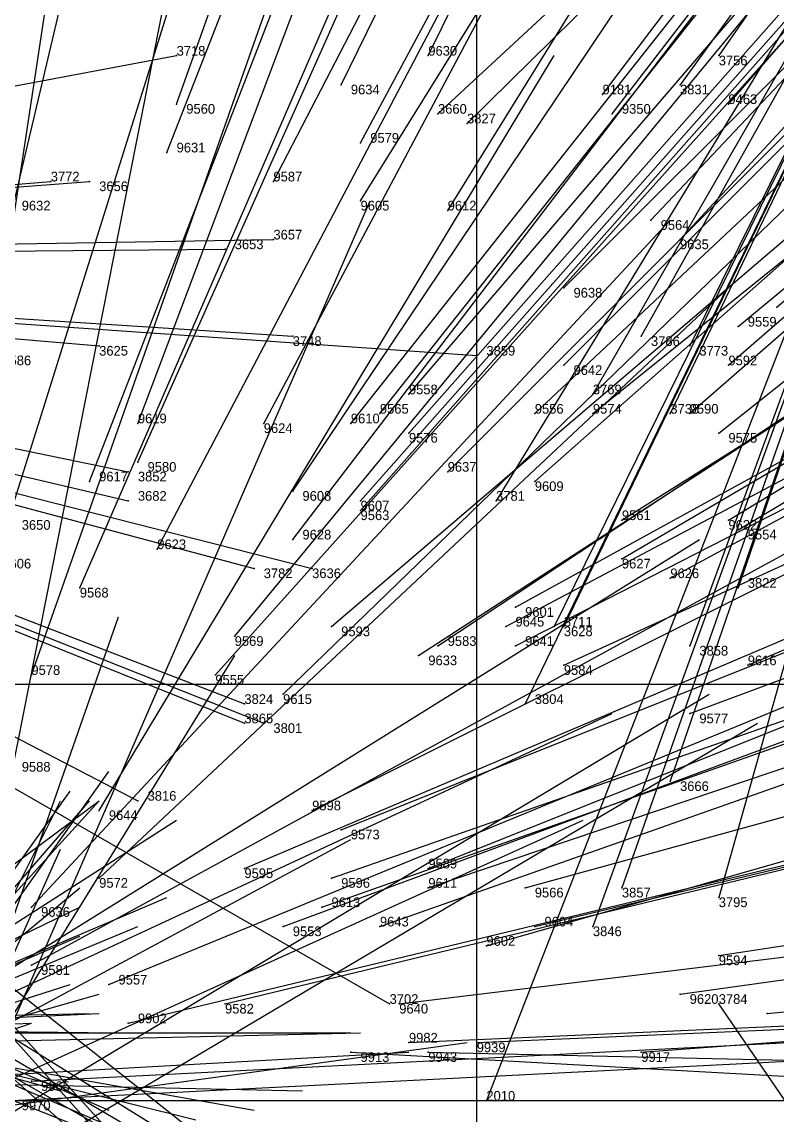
# Model space of a CAD drawing. Extents: x -0.5 to 0.59, y -0.5 to 0.59.
# Drawn here: x 0.014 to 0.092, y -0.0055 to 0.1075 of the extents above; entities that cross this region are included whole.
import ezdxf

# ---------------------------------------------------------------- set-up
doc = ezdxf.new("R2010")
doc.units = 0
for name, color, linetype in [('Clients', 3, 'CONTINUOUS'), ('Facilities', 3, 'CONTINUOUS'), ('Facilities_lines', 3, 'CONTINUOUS'), ('Min_max_boxes', 1, 'CONTINUOUS'), ('Normals', 1, 'CONTINUOUS'), ('Source_points', 5, 'CONTINUOUS'), ('Text', 3, 'CONTINUOUS')]:
    doc.layers.add(name, color=color, linetype=linetype)

msp = doc.modelspace()

# ---------------------------------------------------------------- linework, layer by layer
at = {"layer": 'Clients', "color": 5}
for p in [(0.03, 0.104, -1.25), (0.086, 0.104, -1.25), (0.082, 0.101, -1.25), (0.057, 0.098, -1.25), (0.06, 0.097, -1.25), (0.017, 0.091, -1.25), (0.021, 0.091, -1.25), (0.04, 0.085, -1.25), (0.035, 0.084, -1.25), (0.042, 0.075, -1.25), (0.078, 0.075, -1.25), (0.022, 0.074, -1.25), (0.083, 0.074, -1.25), (0.061, 0.073, -1.25), (0.073, 0.069, -1.25), (0.081, 0.067, -1.25), (0.025, 0.061, -1.25), (0.025, 0.058, -1.25), (0.063, 0.058, -1.25), (0.038, 0.051, -1.25), (0.044, 0.051, -1.25), (0.088, 0.049, -1.25), (0.069, 0.045, -1.25), (0.07, 0.045, -1.25), (0.083, 0.043, -1.25), (0.037, 0.037, -1.25), (0.066, 0.037, -1.25), (0.037, 0.035, -1.25), (0.039, 0.035, -1.25), (0.081, 0.029, -1.25), (0.026, 0.027, -1.25), (0.076, 0.018, -1.25), (0.086, 0.017, -1.25), (0.073, 0.014, -1.25), (0.052, 0.006, -1.25), (0.086, 0.006, -1.25), (0.062, -0.004, -1.25)]:
    msp.add_point(p, dxfattribs=at)
at = {"layer": 'Facilities', "color": 3}
for p in [(0.056, 0.104, -0.296), (0.047, 0.101, -0.278), (0.074, 0.1, -0.311), (0.03, 0.099, -0.259), (0.087, 0.099, -0.33), (0.075, 0.098, -0.309), (0.049, 0.095, -0.268), (0.029, 0.094, -0.246), (0.04, 0.091, -0.249), (0.049, 0.089, -0.253), (0.058, 0.088, -0.264), (0.079, 0.087, -0.294), (0.082, 0.085, -0.294), (0.07, 0.08, -0.265), (0.092, 0.078, -0.302), (0.088, 0.076, -0.291), (0.07, 0.072, -0.251), (0.087, 0.072, -0.282), (0.054, 0.069, -0.22), (0.051, 0.067, -0.21), (0.067, 0.067, -0.237), (0.073, 0.067, -0.248), (0.083, 0.067, -0.266), (0.026, 0.066, -0.177), (0.039, 0.066, -0.19), (0.048, 0.066, -0.204), (0.054, 0.065, -0.211), (0.086, 0.065, -0.27), (0.026, 0.062, -0.168), (0.021, 0.06, -0.16), (0.058, 0.061, -0.21), (0.067, 0.06, -0.224), (0.042, 0.059, -0.181), (0.049, 0.058, -0.189), (0.049, 0.057, -0.186), (0.076, 0.056, -0.236), (0.087, 0.056, -0.258), (0.088, 0.055, -0.26), (0.042, 0.054, -0.172), (0.028, 0.053, -0.15), (0.076, 0.052, -0.23), (0.081, 0.05, -0.238), (0.02, 0.049, -0.132), (0.065, 0.047, -0.2), (0.046, 0.045, -0.161), (0.064, 0.045, -0.196), (0.036, 0.044, -0.141), (0.057, 0.043, -0.179), (0.065, 0.043, -0.196), (0.055, 0.042, -0.173), (0.07, 0.041, -0.202), (0.089, 0.041, -0.245), (0.015, 0.04, -0.107), (0.034, 0.04, -0.13), (0.041, 0.038, -0.139), (0.083, 0.036, -0.226), (0.022, 0.026, -0.085), (0.044, 0.026, -0.127), (0.047, 0.024, -0.132), (0.037, 0.02, -0.105), (0.056, 0.02, -0.148), (0.022, 0.019, -0.072), (0.046, 0.019, -0.125), (0.056, 0.018, -0.146), (0.066, 0.018, -0.171), (0.015, 0.016, -0.056), (0.045, 0.016, -0.12), (0.041, 0.014, -0.109), (0.051, 0.014, -0.131), (0.067, 0.014, -0.172), (0.062, 0.012, -0.158), (0.086, 0.011, -0.217), (0.015, 0.01, -0.046), (0.023, 0.008, -0.061), (0.082, 0.007, -0.206), (0.035, 0.006, -0.088), (0.053, 0.006, -0.133), (0.091, 0.005, -0.228), (0.025, 0.004, -0.064), (0.054, 0.002, -0.134), (0.061, 0.002, -0.152), (0.048, 0.001, -0.121), (0.056, 0.001, -0.139), (0.078, 0.001, -0.194), (0.015, -0.002, -0.038)]:
    msp.add_point(p, dxfattribs=at)
at = {"layer": 'Facilities_lines', "color": 3}
for p, q in [((0.127, 0.163, -1.25), (0.057, 0.098, -1.25)), ((0.127, 0.163, -1.25), (0.06, 0.097, -1.25)), ((0.127, 0.163, -1.25), (0.062, -0.004, -1.25)), ((0.127, 0.163, -1.25), (0.063, 0.058, -1.25)), ((0.127, 0.163, -1.25), (0.066, 0.037, -1.25)), ((0.127, 0.163, -1.25), (0.069, 0.045, -1.25)), ((0.127, 0.163, -1.25), (0.07, 0.045, -1.25)), ((0.127, 0.163, -1.25), (0.073, 0.069, -1.25)), ((0.127, 0.163, -1.25), (0.073, 0.014, -1.25)), ((0.127, 0.163, -1.25), (0.076, 0.018, -1.25)), ((0.127, 0.163, -1.25), (0.078, 0.075, -1.25)), ((0.127, 0.163, -1.25), (0.081, 0.029, -1.25)), ((0.127, 0.163, -1.25), (0.081, 0.067, -1.25)), ((0.127, 0.163, -1.25), (0.082, 0.101, -1.25)), ((0.127, 0.163, -1.25), (0.083, 0.074, -1.25)), ((0.127, 0.163, -1.25), (0.083, 0.043, -1.25)), ((0.127, 0.163, -1.25), (0.086, 0.104, -1.25)), ((0.127, 0.163, -1.25), (0.086, 0.017, -1.25)), ((0.127, 0.163, -1.25), (0.088, 0.049, -1.25)), ((-0.082, 0.083, -1.25), (0.03, 0.104, -1.25)), ((-0.082, 0.083, -1.25), (0.021, 0.091, -1.25)), ((-0.082, 0.083, -1.25), (0.017, 0.091, -1.25)), ((-0.082, 0.083, -1.25), (0.04, 0.085, -1.25)), ((-0.082, 0.083, -1.25), (0.035, 0.084, -1.25)), ((-0.082, 0.083, -1.25), (0.053, -0.024, -1.25)), ((-0.082, 0.083, -1.25), (0.037, -0.023, -1.25)), ((-0.082, 0.083, -1.25), (0.022, 0.074, -1.25)), ((-0.082, 0.083, -1.25), (0.044, 0.051, -1.25)), ((-0.082, 0.083, -1.25), (0.025, 0.058, -1.25)), ((-0.082, 0.083, -1.25), (0.052, 0.006, -1.25)), ((-0.082, 0.083, -1.25), (0.042, 0.075, -1.25)), ((-0.082, 0.083, -1.25), (0.038, 0.051, -1.25)), ((-0.082, 0.083, -1.25), (0.039, 0.035, -1.25)), ((-0.082, 0.083, -1.25), (0.026, 0.027, -1.25)), ((-0.082, 0.083, -1.25), (0.037, 0.037, -1.25)), ((-0.082, 0.083, -1.25), (0.025, 0.061, -1.25)), ((-0.082, 0.083, -1.25), (0.061, 0.073, -1.25)), ((-0.082, 0.083, -1.25), (0.037, 0.035, -1.25)), ((0.164, -0.108, -1.25), (0.086, 0.006, -1.25))]:
    msp.add_line(p, q, dxfattribs=at)
at = {"layer": 'Min_max_boxes', "color": 1}
for p, q in [((0.061, -0.119, -1.25), (0.061, 0.278, -1.25)), ((0.061, -0.119, -1.25), (0.061, 0.278, -1.25)), ((0.31, 0.039, -1.25), (-0.029, 0.039, -1.25)), ((0.31, 0.039, -1.25), (-0.029, 0.039, -1.25)), ((-0.02, -0.004, -1.25), (0.258, -0.004, -1.25)), ((-0.02, -0.004, -1.25), (0.258, -0.004, -1.25))]:
    msp.add_line(p, q, dxfattribs=at)
at = {"layer": 'Normals', "color": 1}
for p, q in [((0.03, 0.099, -0.259), (0.061, 0.186, -0.219)), ((0.056, 0.104, -0.296), (0.096, 0.186, -0.256)), ((0.047, 0.101, -0.278), (0.087, 0.183, -0.238)), ((0.029, 0.094, -0.246), (0.063, 0.181, -0.21)), ((0.013, 0.088, -0.223), (0.034, 0.177, -0.182)), ((0.049, 0.095, -0.268), (0.093, 0.177, -0.231)), ((0.04, 0.091, -0.249), (0.083, 0.174, -0.212)), ((0.074, 0.1, -0.311), (0.13, 0.174, -0.274)), ((0.075, 0.098, -0.309), (0.132, 0.172, -0.273)), ((0.087, 0.099, -0.33), (0.148, 0.169, -0.292)), ((0.049, 0.089, -0.253), (0.098, 0.168, -0.217)), ((0.058, 0.088, -0.264), (0.107, 0.167, -0.226)), ((0.011, 0.073, -0.184), (0.025, 0.165, -0.148)), ((0.079, 0.087, -0.294), (0.143, 0.155, -0.258)), ((0.082, 0.085, -0.294), (0.145, 0.153, -0.258)), ((0.026, 0.066, -0.177), (0.058, 0.151, -0.136)), ((0.039, 0.066, -0.19), (0.082, 0.147, -0.151)), ((0.07, 0.08, -0.265), (0.136, 0.146, -0.229)), ((0.021, 0.06, -0.16), (0.054, 0.145, -0.118)), ((0.026, 0.062, -0.168), (0.063, 0.145, -0.126)), ((0.051, 0.067, -0.21), (0.108, 0.139, -0.171)), ((0.054, 0.069, -0.22), (0.114, 0.139, -0.181)), ((0.092, 0.078, -0.302), (0.162, 0.139, -0.265)), ((0.048, 0.066, -0.204), (0.105, 0.138, -0.165)), ((0.07, 0.072, -0.251), (0.136, 0.138, -0.215)), ((0.011, 0.051, -0.131), (0.038, 0.137, -0.087)), ((0.042, 0.059, -0.181), (0.093, 0.135, -0.142)), ((0.088, 0.076, -0.291), (0.159, 0.135, -0.253)), ((0.054, 0.065, -0.211), (0.115, 0.134, -0.172)), ((0.087, 0.072, -0.282), (0.157, 0.133, -0.245)), ((0.02, 0.049, -0.132), (0.056, 0.132, -0.089)), ((0.028, 0.053, -0.15), (0.069, 0.131, -0.103)), ((0.067, 0.067, -0.237), (0.134, 0.13, -0.199)), ((0.083, 0.067, -0.266), (0.154, 0.129, -0.232)), ((0.015, 0.04, -0.107), (0.046, 0.128, -0.071)), ((0.049, 0.058, -0.189), (0.11, 0.127, -0.151)), ((0.042, 0.054, -0.172), (0.097, 0.126, -0.129)), ((0.049, 0.057, -0.186), (0.11, 0.126, -0.149)), ((0.058, 0.061, -0.21), (0.123, 0.126, -0.171)), ((0.073, 0.067, -0.248), (0.146, 0.126, -0.212)), ((0.086, 0.065, -0.27), (0.159, 0.123, -0.233)), ((0.013, 0.03, -0.083), (0.031, 0.121, -0.043)), ((0.067, 0.06, -0.224), (0.136, 0.121, -0.186)), ((0.036, 0.044, -0.141), (0.092, 0.112, -0.095)), ((0.034, 0.04, -0.13), (0.094, 0.107, -0.087)), ((0.022, 0.026, -0.085), (0.069, 0.104, -0.044)), ((0.03, 0.104, -1.25), (0.03, 0.104, -1.15)), ((0.046, 0.045, -0.161), (0.115, 0.104, -0.119)), ((0.076, 0.056, -0.236), (0.154, 0.105, -0.198)), ((0.086, 0.104, -1.25), (0.086, 0.104, -1.15)), ((0.087, 0.056, -0.258), (0.165, 0.103, -0.218)), ((0.088, 0.055, -0.26), (0.167, 0.102, -0.22)), ((0.082, 0.101, -1.25), (0.082, 0.101, -1.15)), ((0.041, 0.038, -0.139), (0.105, 0.1, -0.094)), ((0.076, 0.052, -0.23), (0.156, 0.099, -0.192)), ((0.057, 0.098, -1.25), (0.057, 0.098, -1.15)), ((0.06, 0.097, -1.25), (0.06, 0.097, -1.15)), ((0.057, 0.043, -0.179), (0.134, 0.094, -0.14)), ((0.081, 0.05, -0.238), (0.162, 0.094, -0.199)), ((0.055, 0.042, -0.173), (0.132, 0.092, -0.134)), ((0.017, 0.091, -1.25), (0.017, 0.091, -1.15)), ((0.021, 0.091, -1.25), (0.021, 0.091, -1.15)), ((0.065, 0.047, -0.2), (0.145, 0.091, -0.16)), ((0.01, -0.003, -0.025), (0.05, 0.089, -0.022)), ((0.064, 0.045, -0.196), (0.145, 0.088, -0.156)), ((0.015, 0.016, -0.056), (0.081, 0.087, -0.029)), ((0.04, 0.085, -1.25), (0.04, 0.085, -1.15)), ((0.065, 0.043, -0.196), (0.147, 0.085, -0.156)), ((0.035, 0.084, -1.25), (0.035, 0.084, -1.15)), ((0.022, 0.019, -0.072), (0.087, 0.08, -0.027)), ((0.07, 0.041, -0.202), (0.153, 0.079, -0.162)), ((0.089, 0.041, -0.245), (0.173, 0.077, -0.204)), ((0.042, 0.075, -1.25), (0.042, 0.075, -1.15)), ((0.078, 0.075, -1.25), (0.078, 0.075, -1.15)), ((0.022, 0.074, -1.25), (0.022, 0.074, -1.15)), ((0.083, 0.074, -1.25), (0.083, 0.074, -1.15)), ((0.061, 0.073, -1.25), (0.061, 0.073, -1.15)), ((0.073, 0.069, -1.25), (0.073, 0.069, -1.15)), ((0.083, 0.036, -0.226), (0.169, 0.068, -0.186)), ((0.081, 0.067, -1.25), (0.081, 0.067, -1.15)), ((0.044, 0.026, -0.127), (0.124, 0.066, -0.084)), ((0.025, 0.061, -1.25), (0.025, 0.061, -1.15)), ((0.025, 0.058, -1.25), (0.025, 0.058, -1.15)), ((0.047, 0.024, -0.132), (0.132, 0.058, -0.092)), ((0.063, 0.058, -1.25), (0.063, 0.058, -1.15)), ((0.015, 0.01, -0.046), (0.101, 0.057, -0.026)), ((-0.001, 0.001, -0.002), (0.084, 0.054, 0.002)), ((0.037, 0.02, -0.105), (0.117, 0.054, -0.055)), ((0.056, 0.02, -0.148), (0.141, 0.054, -0.109)), ((0.038, 0.051, -1.25), (0.038, 0.051, -1.15)), ((0.044, 0.051, -1.25), (0.044, 0.051, -1.15)), ((0.046, 0.019, -0.125), (0.132, 0.049, -0.083)), ((0.088, 0.049, -1.25), (0.088, 0.049, -1.15)), ((0.056, 0.018, -0.146), (0.142, 0.047, -0.104)), ((-0.004, -0.034, -0.085), (0.024, 0.046, -0.139)), ((0.045, 0.016, -0.12), (0.13, 0.046, -0.077)), ((0.069, 0.045, -1.25), (0.069, 0.045, -1.15)), ((0.07, 0.045, -1.25), (0.07, 0.045, -1.15)), ((0.023, 0.008, -0.061), (0.108, 0.043, -0.021)), ((0.041, 0.014, -0.109), (0.122, 0.044, -0.058)), ((0.051, 0.014, -0.131), (0.136, 0.044, -0.088)), ((0.066, 0.018, -0.171), (0.157, 0.043, -0.137)), ((0.083, 0.043, -1.25), (0.083, 0.043, -1.15)), ((-0.009, -0.031, -0.08), (0.036, 0.042, -0.131)), ((-0.049, 0.041, -0.159), (0.03, -0.008, -0.197)), ((-0.051, 0.038, -0.16), (0.029, -0.009, -0.197)), ((0, -0.013, -0.033), (0.085, 0.038, -0.043)), ((0.062, 0.012, -0.158), (0.153, 0.038, -0.124)), ((0.037, 0.037, -1.25), (0.037, 0.037, -1.15)), ((0.066, 0.037, -1.25), (0.066, 0.037, -1.15)), ((-0.053, 0.036, -0.161), (0.028, -0.01, -0.197)), ((-0.011, -0.004, -0.03), (0.075, 0.036, -0.062)), ((0.067, 0.014, -0.172), (0.159, 0.036, -0.138)), ((0.004, -0.016, -0.041), (0.09, 0.035, -0.05)), ((0.037, 0.035, -1.25), (0.037, 0.035, -1.15)), ((0.039, 0.035, -1.25), (0.039, 0.035, -1.15)), ((-0.062, 0.032, -0.174), (0.023, -0.005, -0.212)), ((-0.029, -0.043, -0.13), (0.023, 0.03, -0.175)), ((0.081, 0.029, -1.25), (0.081, 0.029, -1.15)), ((-0.033, -0.045, -0.14), (0.019, 0.028, -0.185)), ((-0.049, -0.026, -0.139), (0.022, 0.027, -0.184)), ((-0.038, -0.039, -0.136), (0.022, 0.027, -0.182)), ((-0.037, -0.04, -0.136), (0.021, 0.027, -0.182)), ((-0.022, -0.053, -0.145), (0.018, 0.027, -0.187)), ((0.026, 0.027, -1.25), (0.026, 0.027, -1.15)), ((0.035, 0.006, -0.088), (0.118, 0.026, -0.037)), ((-0.045, -0.023, -0.127), (0.03, 0.025, -0.172)), ((-0.014, -0.014, -0.05), (0.072, 0.025, -0.082)), ((0.025, 0.004, -0.064), (0.112, 0.025, -0.018)), ((0.086, 0.011, -0.217), (0.177, 0.025, -0.178)), ((-0.03, -0.019, -0.089), (0.048, 0.023, -0.134)), ((-0.071, 0.022, -0.186), (0.018, -0.003, -0.224)), ((-0.019, -0.061, -0.159), (0.018, 0.022, -0.201)), ((-0.039, 0.02, -0.11), (0.045, -0.016, -0.15)), ((0.082, 0.007, -0.206), (0.174, 0.02, -0.168)), ((-0.045, 0.019, -0.122), (0.041, -0.015, -0.16)), ((-0.051, -0.017, -0.134), (0.029, 0.017, -0.184)), ((-0.049, -0.039, -0.157), (0.02, 0.018, -0.201)), ((0, 0.017, -0.042), (0.063, -0.053, -0.077)), ((0.001, 0.017, -0.042), (0.064, -0.052, -0.077)), ((0.053, 0.006, -0.133), (0.143, 0.017, -0.091)), ((0.076, 0.018, -1.25), (0.076, 0.018, -1.15)), ((0.086, 0.017, -1.25), (0.086, 0.017, -1.15)), ((-0.062, -0.024, -0.167), (0.02, 0.016, -0.208)), ((-0.056, 0.016, -0.146), (0.032, -0.006, -0.188)), ((-0.056, -0.02, -0.148), (0.026, 0.014, -0.194)), ((0.073, 0.014, -1.25), (0.073, 0.014, -1.15)), ((0.091, 0.005, -0.228), (0.183, 0.014, -0.19)), ((-0.064, -0.023, -0.171), (0.02, 0.013, -0.212)), ((-0.052, 0.011, -0.132), (0.038, -0.005, -0.173)), ((-0.069, -0.02, -0.18), (0.019, 0.008, -0.217)), ((0.078, 0.001, -0.194), (0.17, 0.008, -0.156)), ((-0.066, -0.018, -0.17), (0.022, 0.007, -0.211)), ((0.052, 0.006, -1.25), (0.052, 0.006, -1.15)), ((0.054, 0.002, -0.134), (0.145, 0.006, -0.093)), ((0.061, 0.002, -0.152), (0.154, 0.006, -0.115)), ((0.086, 0.006, -1.25), (0.086, 0.006, -1.15)), ((-0.07, 0.003, -0.174), (0.021, 0.005, -0.216)), ((-0.069, 0.001, -0.172), (0.022, 0.005, -0.214)), ((-0.075, 0.001, -0.188), (0.015, 0.004, -0.23)), ((-0.072, -0.026, -0.192), (0.015, 0.004, -0.23)), ((-0.067, 0.004, -0.168), (0.024, 0.003, -0.21)), ((-0.043, 0.003, -0.109), (0.048, 0.003, -0.149)), ((-0.039, 0.001, -0.098), (0.049, 0.003, -0.145)), ((0.015, -0.002, -0.038), (0.113, 0.003, -0.02)), ((-0.027, -0.01, -0.072), (0.06, 0.002, -0.12)), ((-0.036, -0.004, -0.09), (0.054, 0.001, -0.134)), ((0.013, -0.004, -0.035), (0.111, 0.001, -0.016)), ((0.048, 0.001, -0.121), (0.138, -0.004, -0.076)), ((0.056, 0.001, -0.139), (0.147, -0.001, -0.098)), ((-0.048, -0.001, -0.119), (0.043, -0.003, -0.162)), ((0.062, -0.004, -1.25), (0.062, -0.004, -1.15))]:
    msp.add_line(p, q, dxfattribs=at)
at = {"layer": 'Source_points', "color": 5}
for p in [(0.03, 0.104, -1.25), (0.056, 0.104, -0.296), (0.086, 0.104, -1.25), (0.047, 0.101, -0.278), (0.082, 0.101, -1.25), (0.074, 0.1, -0.311), (0.03, 0.099, -0.259), (0.087, 0.099, -0.33), (0.057, 0.098, -1.25), (0.075, 0.098, -0.309), (0.06, 0.097, -1.25), (0.049, 0.095, -0.268), (0.029, 0.094, -0.246), (0.017, 0.091, -1.25), (0.021, 0.091, -1.25), (0.04, 0.091, -0.249), (0.049, 0.089, -0.253), (0.058, 0.088, -0.264), (0.079, 0.087, -0.294), (0.04, 0.085, -1.25), (0.082, 0.085, -0.294), (0.035, 0.084, -1.25), (0.07, 0.08, -0.265), (0.092, 0.078, -0.302), (0.088, 0.076, -0.291), (0.042, 0.075, -1.25), (0.078, 0.075, -1.25), (0.022, 0.074, -1.25), (0.083, 0.074, -1.25), (0.061, 0.073, -1.25), (0.07, 0.072, -0.251), (0.087, 0.072, -0.282), (0.054, 0.069, -0.22), (0.073, 0.069, -1.25), (0.051, 0.067, -0.21), (0.067, 0.067, -0.237), (0.073, 0.067, -0.248), (0.081, 0.067, -1.25), (0.083, 0.067, -0.266), (0.026, 0.066, -0.177), (0.039, 0.066, -0.19), (0.048, 0.066, -0.204), (0.054, 0.065, -0.211), (0.086, 0.065, -0.27), (0.026, 0.062, -0.168), (0.021, 0.06, -0.16), (0.025, 0.061, -1.25), (0.058, 0.061, -0.21), (0.067, 0.06, -0.224), (0.042, 0.059, -0.181), (0.025, 0.058, -1.25), (0.049, 0.058, -0.189), (0.063, 0.058, -1.25), (0.049, 0.057, -0.186), (0.076, 0.056, -0.236), (0.087, 0.056, -0.258), (0.088, 0.055, -0.26), (0.042, 0.054, -0.172), (0.028, 0.053, -0.15), (0.076, 0.052, -0.23), (0.038, 0.051, -1.25), (0.044, 0.051, -1.25), (0.081, 0.05, -0.238), (0.02, 0.049, -0.132), (0.088, 0.049, -1.25), (0.065, 0.047, -0.2), (0.046, 0.045, -0.161), (0.064, 0.045, -0.196), (0.069, 0.045, -1.25), (0.07, 0.045, -1.25), (0.036, 0.044, -0.141), (0.057, 0.043, -0.179), (0.065, 0.043, -0.196), (0.083, 0.043, -1.25), (0.055, 0.042, -0.173), (0.07, 0.041, -0.202), (0.089, 0.041, -0.245), (0.015, 0.04, -0.107), (0.034, 0.04, -0.13), (0.041, 0.038, -0.139), (0.037, 0.037, -1.25), (0.066, 0.037, -1.25), (0.083, 0.036, -0.226), (0.037, 0.035, -1.25), (0.039, 0.035, -1.25), (0.081, 0.029, -1.25), (0.022, 0.026, -0.085), (0.026, 0.027, -1.25), (0.044, 0.026, -0.127), (0.047, 0.024, -0.132), (0.037, 0.02, -0.105), (0.056, 0.02, -0.148), (0.022, 0.019, -0.072), (0.046, 0.019, -0.125), (0.056, 0.018, -0.146), (0.066, 0.018, -0.171), (0.076, 0.018, -1.25), (0.086, 0.017, -1.25), (0.015, 0.016, -0.056), (0.045, 0.016, -0.12), (0.041, 0.014, -0.109), (0.051, 0.014, -0.131), (0.067, 0.014, -0.172), (0.073, 0.014, -1.25), (0.062, 0.012, -0.158), (0.086, 0.011, -0.217), (0.015, 0.01, -0.046), (0.023, 0.008, -0.061), (0.082, 0.007, -0.206), (0.035, 0.006, -0.088), (0.052, 0.006, -1.25), (0.053, 0.006, -0.133), (0.086, 0.006, -1.25), (0.091, 0.005, -0.228), (0.025, 0.004, -0.064), (0.054, 0.002, -0.134), (0.061, 0.002, -0.152), (0.048, 0.001, -0.121), (0.056, 0.001, -0.139), (0.078, 0.001, -0.194), (0.015, -0.002, -0.038), (0.062, -0.004, -1.25)]:
    msp.add_point(p, dxfattribs=at)

# ---------------------------------------------------------------- texts
at = {"layer": 'Text', "color": 3}
for s, p in [('3718', (0.03, 0.104, -1.25)), ('9630', (0.056, 0.104, -0.296)), ('3756', (0.086, 0.103, -1.25)), ('9634', (0.048, 0.1, -0.278)), ('9181', (0.074, 0.1, -0.311)), ('3831', (0.082, 0.1, -1.25)), ('9463', (0.087, 0.099, -0.33)), ('9560', (0.031, 0.098, -0.259)), ('3660', (0.057, 0.098, -1.25)), ('9350', (0.076, 0.098, -0.309)), ('3827', (0.06, 0.097, -1.25)), ('9631', (0.03, 0.094, -0.246)), ('9579', (0.05, 0.095, -0.268)), ('3772', (0.017, 0.091, -1.25)), ('9587', (0.04, 0.091, -0.249)), ('3656', (0.022, 0.09, -1.25)), ('9632', (0.014, 0.088, -0.223)), ('9605', (0.049, 0.088, -0.253)), ('9612', (0.058, 0.088, -0.264)), ('9564', (0.08, 0.086, -0.294)), ('3657', (0.04, 0.085, -1.25)), ('3653', (0.036, 0.084, -1.25)), ('9635', (0.082, 0.084, -0.294)), ('9638', (0.071, 0.079, -0.265)), ('9559', (0.089, 0.076, -0.291)), ('3748', (0.042, 0.074, -1.25)), ('3786', (0.079, 0.074, -1.25)), ('3625', (0.022, 0.073, -1.25)), ('3859', (0.062, 0.073, -1.25)), ('3773', (0.084, 0.073, -1.25)), ('9586', (0.012, 0.072, -0.184)), ('9592', (0.087, 0.072, -0.282)), ('9642', (0.071, 0.071, -0.251)), ('9558', (0.054, 0.069, -0.22)), ('3769', (0.073, 0.069, -1.25)), ('9565', (0.051, 0.067, -0.21)), ('9556', (0.067, 0.067, -0.237)), ('9574', (0.073, 0.067, -0.248)), ('3738', (0.081, 0.067, -1.25)), ('9590', (0.083, 0.067, -0.266)), ('9619', (0.026, 0.066, -0.177)), ('9610', (0.048, 0.066, -0.204)), ('9624', (0.039, 0.065, -0.19)), ('9576', (0.054, 0.064, -0.211)), ('9575', (0.087, 0.064, -0.27)), ('9580', (0.027, 0.061, -0.168)), ('9637', (0.058, 0.061, -0.21)), ('9617', (0.022, 0.06, -0.16)), ('3852', (0.026, 0.06, -1.25)), ('9609', (0.067, 0.059, -0.224)), ('3682', (0.026, 0.058, -1.25)), ('9608', (0.043, 0.058, -0.181)), ('3781', (0.063, 0.058, -1.25)), ('9607', (0.049, 0.057, -0.189)), ('9563', (0.049, 0.056, -0.186)), ('9561', (0.076, 0.056, -0.236)), ('3650', (0.014, 0.055, -1.25)), ('9622', (0.087, 0.055, -0.258)), ('9628', (0.043, 0.054, -0.172)), ('9554', (0.089, 0.054, -0.26)), ('9623', (0.028, 0.053, -0.15)), ('9606', (0.012, 0.051, -0.131)), ('9627', (0.076, 0.051, -0.23)), ('3782', (0.039, 0.05, -1.25)), ('3636', (0.044, 0.05, -1.25)), ('9626', (0.081, 0.05, -0.238)), ('3822', (0.089, 0.049, -1.25)), ('9568', (0.02, 0.048, -0.132)), ('9601', (0.066, 0.046, -0.2)), ('9645', (0.065, 0.045, -0.196)), ('3711', (0.07, 0.045, -1.25)), ('9593', (0.047, 0.044, -0.161)), ('3628', (0.07, 0.044, -1.25)), ('9569', (0.036, 0.043, -0.141)), ('9583', (0.058, 0.043, -0.179)), ('9641', (0.066, 0.043, -0.196)), ('3858', (0.084, 0.042, -1.25)), ('9633', (0.056, 0.041, -0.173)), ('9616', (0.089, 0.041, -0.245)), ('9578', (0.015, 0.04, -0.107)), ('9584', (0.07, 0.04, -0.202)), ('9555', (0.034, 0.039, -0.13)), ('3824', (0.037, 0.037, -1.25)), ('9615', (0.041, 0.037, -0.139)), ('3804', (0.067, 0.037, -1.25)), ('3865', (0.037, 0.035, -1.25)), ('9577', (0.084, 0.035, -0.226)), ('3801', (0.04, 0.034, -1.25)), ('9588', (0.014, 0.03, -0.083)), ('3666', (0.082, 0.028, -1.25)), ('3816', (0.027, 0.027, -1.25)), ('9644', (0.023, 0.025, -0.085)), ('9598', (0.044, 0.026, -0.127)), ('9573', (0.048, 0.023, -0.132)), ('9589', (0.056, 0.02, -0.148)), ('9595', (0.037, 0.019, -0.105)), ('9572', (0.022, 0.018, -0.072)), ('9596', (0.047, 0.018, -0.125)), ('9611', (0.056, 0.018, -0.146)), ('9613', (0.046, 0.016, -0.12)), ('9566', (0.067, 0.017, -0.171)), ('3857', (0.076, 0.017, -1.25)), ('3795', (0.086, 0.016, -1.25)), ('9636', (0.016, 0.015, -0.056)), ('9643', (0.051, 0.014, -0.131)), ('9604', (0.068, 0.014, -0.172)), ('9553', (0.042, 0.013, -0.109)), ('3846', (0.073, 0.013, -1.25)), ('9602', (0.062, 0.012, -0.158)), ('9594', (0.086, 0.01, -0.217)), ('9581', (0.016, 0.009, -0.046)), ('9557', (0.024, 0.008, -0.061)), ('3702', (0.052, 0.006, -1.25)), ('9620', (0.083, 0.006, -0.206)), ('3784', (0.086, 0.006, -1.25)), ('9582', (0.035, 0.005, -0.088)), ('9640', (0.053, 0.005, -0.133)), ('9902', (0.026, 0.004, -0.064)), ('9982', (0.054, 0.002, -0.134)), ('9939', (0.061, 0.001, -0.152)), ('9913', (0.049, 0, -0.121)), ('9943', (0.056, 0, -0.139)), ('9917', (0.078, 0, -0.194)), ('9965', (0.016, -0.003, -0.038)), ('2010', (0.062, -0.004, -1.25)), ('9970', (0.014, -0.005, -0.035))]:
    msp.add_text(s, height=0.001, dxfattribs=at).set_placement(p)

doc.saveas('drawing.dxf')
